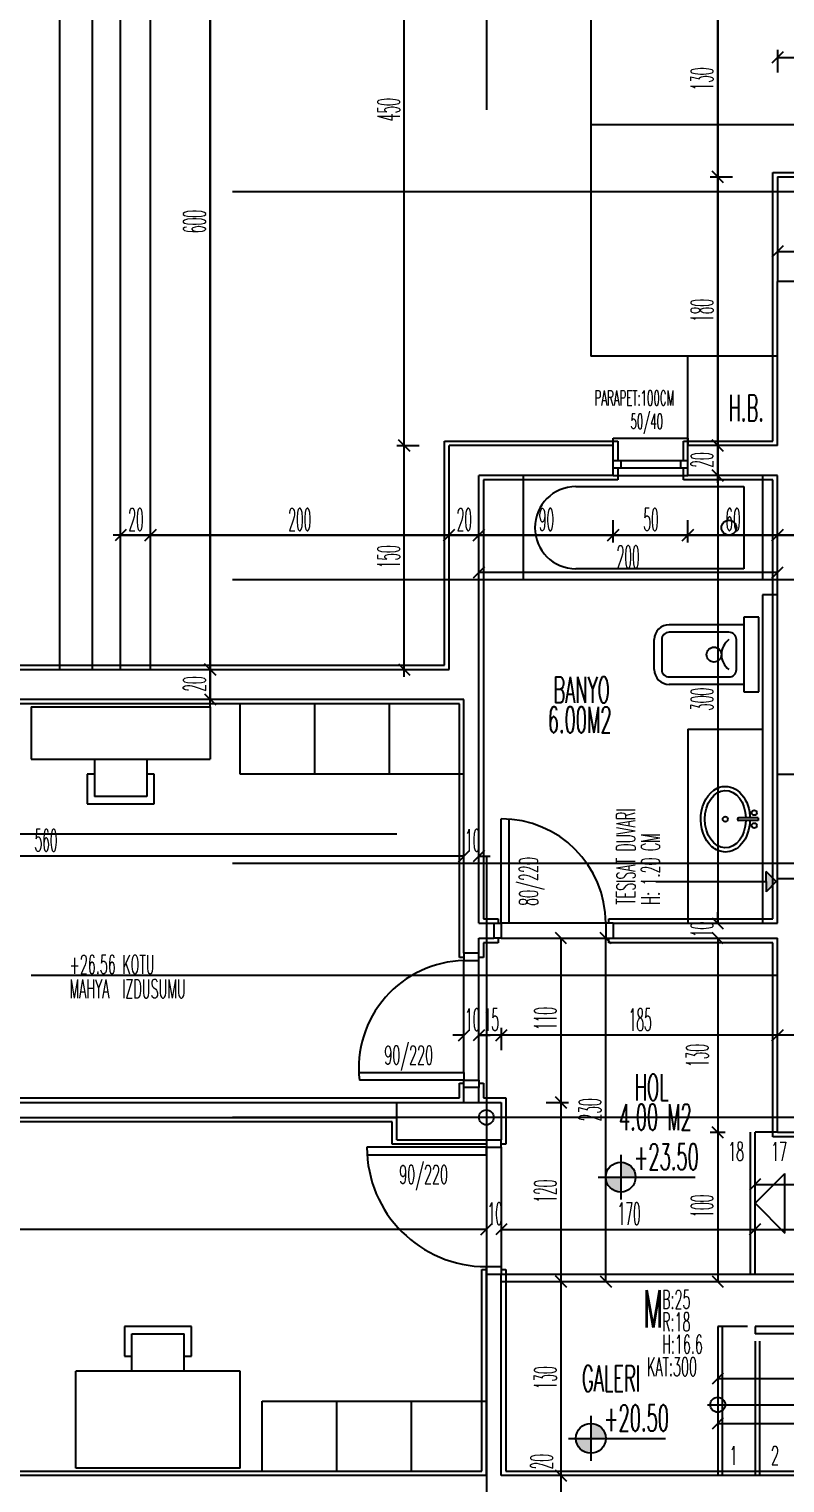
# Model space of a CAD drawing. Extents: x 78 to 306, y -397 to 18.
# Drawn here: x 276.8919 to 276.9931, y -396.6605 to -396.4658 of the extents above; entities that cross this region are included whole.
import ezdxf

# ---------------------------------------------------------------- set-up
doc = ezdxf.new("R2010")
doc.units = 0
doc.header["$LTSCALE"] = 0.5
doc.header["$MEASUREMENT"] = 0
for name, pattern in [('DASHDOT2', [0.5, 0.25, -0.125, 0, -0.125]), ('DASHED', [0.75, 0.5, -0.25]), ('DOT2', [0.125, 0, -0.125])]:
    doc.linetypes.add(name, pattern=pattern)
doc.layers.get('0').update_dxf_attribs({"linetype": 'CONTINUOUS'})
for name, color, linetype in [('AKS', 5, 'DASHDOT2'), ('ASHADE', 7, 'CONTINUOUS'), ('DUVAR', 6, 'CONTINUOUS'), ('IZDUSUM', 2, 'DOT2'), ('KAPI', 1, 'CONTINUOUS'), ('KOLON', 4, 'CONTINUOUS'), ('MERDIVEN', 3, 'CONTINUOUS'), ('OLCU', 31, 'CONTINUOUS'), ('SIVA', 7, 'CONTINUOUS'), ('TARAMA', 8, 'CONTINUOUS'), ('TEFRIS', 11, 'CONTINUOUS')]:
    doc.layers.add(name, color=color, linetype=linetype)
doc.styles.add('ICMEKAN', font='romans.shx', dxfattribs={"width": 0.55, "height": 0.2})
doc.styles.add('OLCU', font='romans.shx', dxfattribs={"width": 0.6, "height": 0.125})
doc.styles.add('OLCUIC', font='ROMANS.SHX', dxfattribs={"width": 0.4, "height": 0.15})

msp = doc.modelspace()

# ---------------------------------------------------------------- hatches: boundary and pattern name
at = {"layer": 'KAPI', "ltscale": 1.4}
msp.add_hatch(color=256, dxfattribs=at).paths.add_polyline_path([(276.99062, -396.58134), (276.99062, -396.57998), (276.99062, -396.57862), (276.99195, -396.57998)])
at = {"layer": 'MERDIVEN'}
h = msp.add_hatch(color=256, dxfattribs=at)
h.paths.add_polyline_path([(276.97114, -396.61756), (276.97114, -396.61956), (276.97314, -396.61956, 0.414214)])
h.paths.add_polyline_path([(276.97114, -396.62156), (276.97114, -396.61956), (276.96914, -396.61956, 0.414214)])
h = msp.add_hatch(color=256, dxfattribs=at)
h.paths.add_polyline_path([(276.96714, -396.65256), (276.96714, -396.65456), (276.96914, -396.65456, 0.414214)])
h.paths.add_polyline_path([(276.96714, -396.65656), (276.96714, -396.65456), (276.96514, -396.65456, 0.414214)])

# ---------------------------------------------------------------- linework, layer by layer
at = {"color": 0, "linetype": 'ByBlock'}
for p, q in [((276.99289, -396.46881), (276.99139, -396.47031)), ((276.98489, -396.48631), (276.98339, -396.48481)), ((276.98339, -396.48481), (276.98489, -396.48631)), ((276.99289, -396.49481), (276.99139, -396.49631)), ((276.94139, -396.52081), (276.94289, -396.52231)), ((276.94289, -396.52231), (276.94139, -396.52081)), ((276.98489, -396.52231), (276.98339, -396.52081)), ((276.98339, -396.52081), (276.98489, -396.52231)), ((276.98489, -396.52631), (276.98339, -396.52481)), ((276.98339, -396.52481), (276.98489, -396.52631)), ((276.90489, -396.53281), (276.90339, -396.53431)), ((276.90889, -396.53281), (276.90739, -396.53431)), ((276.90739, -396.53431), (276.90889, -396.53281)), ((276.94889, -396.53281), (276.94739, -396.53431)), ((276.94739, -396.53431), (276.94889, -396.53281)), ((276.95289, -396.53281), (276.95139, -396.53431)), ((276.95139, -396.53431), (276.95289, -396.53281)), ((276.97089, -396.53281), (276.96939, -396.53431)), ((276.96939, -396.53431), (276.97089, -396.53281)), ((276.98089, -396.53281), (276.97939, -396.53431)), ((276.97939, -396.53431), (276.98089, -396.53281)), ((276.99289, -396.53281), (276.99139, -396.53431)), ((276.99139, -396.53431), (276.99289, -396.53281)), ((276.95289, -396.53781), (276.95139, -396.53931)), ((276.99139, -396.53931), (276.99289, -396.53781)), ((276.91689, -396.55231), (276.91539, -396.55081)), ((276.91539, -396.55081), (276.91689, -396.55231)), ((276.94139, -396.55081), (276.94289, -396.55231)), ((276.91539, -396.55481), (276.91689, -396.55631)), ((276.94939, -396.57731), (276.95089, -396.57581)), ((276.94939, -396.57731), (276.95089, -396.57581)), ((276.95289, -396.57581), (276.95139, -396.57731)), ((276.98339, -396.58481), (276.98489, -396.58631)), ((276.98339, -396.58481), (276.98489, -396.58631)), ((276.96389, -396.58831), (276.96239, -396.58681)), ((276.96989, -396.58831), (276.96839, -396.58681)), ((276.98489, -396.58831), (276.98339, -396.58681)), ((276.98489, -396.58831), (276.98339, -396.58681)), ((276.94939, -396.60131), (276.95089, -396.59981)), ((276.95289, -396.59981), (276.95139, -396.60131)), ((276.95289, -396.59981), (276.95139, -396.60131)), ((276.95439, -396.60131), (276.95589, -396.59981)), ((276.95589, -396.59981), (276.95439, -396.60131)), ((276.99139, -396.60131), (276.99289, -396.59981)), ((276.99289, -396.59981), (276.99139, -396.60131)), ((276.96389, -396.61031), (276.96239, -396.60881)), ((276.96239, -396.60881), (276.96389, -396.61031)), ((276.98489, -396.61431), (276.98339, -396.61281)), ((276.98339, -396.61281), (276.98489, -396.61431)), ((276.98989, -396.61981), (276.98839, -396.62131)), ((276.95239, -396.62731), (276.95389, -396.62581)), ((276.95239, -396.62731), (276.95389, -396.62581)), ((276.95589, -396.62581), (276.95439, -396.62731)), ((276.95589, -396.62581), (276.95439, -396.62731)), ((276.98989, -396.62581), (276.98839, -396.62731)), ((276.98839, -396.62731), (276.98989, -396.62581)), ((276.96389, -396.63431), (276.96239, -396.63281)), ((276.96239, -396.63281), (276.96389, -396.63431)), ((276.96839, -396.63281), (276.96989, -396.63431)), ((276.98339, -396.63281), (276.98489, -396.63431)), ((276.98489, -396.64581), (276.98339, -396.64731)), ((276.98489, -396.65181), (276.98339, -396.65331)), ((276.96389, -396.66031), (276.96239, -396.65881)), ((276.96239, -396.65881), (276.96389, -396.66031))]:
    msp.add_line(p, q, dxfattribs=at)
at = {"layer": 'AKS'}
for p, q in [((276.95314, -396.35156), (276.95314, -396.83956)), ((277.04414, -396.48756), (276.75214, -396.48756)), ((277.04414, -396.53956), (276.74814, -396.53956)), ((277.04414, -396.57756), (276.74814, -396.57756)), ((277.04414, -396.61156), (276.74814, -396.61156))]:
    msp.add_line(p, q, dxfattribs=at)
at = {"layer": 'ASHADE'}
msp.add_circle((276.95314, -396.61156), 0.001, dxfattribs=at)
at = {"layer": 'DUVAR'}
for p, q in [((276.90414, -396.55156), (276.90414, -396.41956)), ((276.90814, -396.55156), (276.90814, -396.43156)), ((276.99214, -396.52156), (276.99214, -396.49956)), ((276.94814, -396.55156), (276.94814, -396.52156)), ((276.97014, -396.52156), (276.94814, -396.52156)), ((276.97014, -396.52556), (276.97014, -396.52156)), ((276.99214, -396.52156), (276.98014, -396.52156)), ((276.98014, -396.52556), (276.98014, -396.52156)), ((276.95214, -396.55156), (276.95214, -396.52556)), ((276.97014, -396.52556), (276.95214, -396.52556)), ((276.99214, -396.52556), (276.98014, -396.52556)), ((276.99214, -396.56556), (276.99214, -396.52556)), ((276.83414, -396.55156), (276.94814, -396.55156)), ((276.95214, -396.58556), (276.95214, -396.55156)), ((276.95014, -396.55556), (276.83814, -396.55556)), ((276.95014, -396.58956), (276.95014, -396.55556)), ((276.99214, -396.58556), (276.99214, -396.57956)), ((276.95214, -396.58556), (276.95414, -396.58556)), ((276.95414, -396.58556), (276.95414, -396.58756)), ((276.97014, -396.58556), (276.99214, -396.58556)), ((276.97014, -396.58556), (276.97014, -396.58756)), ((276.95214, -396.58756), (276.95414, -396.58756)), ((276.95214, -396.58956), (276.95214, -396.58756)), ((276.97014, -396.58756), (276.99214, -396.58756)), ((276.99214, -396.61356), (276.99214, -396.58756)), ((276.95214, -396.58956), (276.95014, -396.58956)), ((276.95014, -396.60956), (276.95014, -396.60756)), ((276.95214, -396.60756), (276.95014, -396.60756)), ((276.95214, -396.60956), (276.95214, -396.60756)), ((276.83814, -396.60956), (276.94114, -396.60956)), ((276.83814, -396.61156), (276.94114, -396.61156)), ((276.99214, -396.61356), (277.03214, -396.61356)), ((276.95314, -396.63256), (276.95514, -396.63256)), ((276.95314, -396.65956), (276.95314, -396.63256)), ((276.95514, -396.65956), (276.95514, -396.63256)), ((276.95314, -396.65956), (276.82414, -396.65956)), ((277.03214, -396.65956), (276.95514, -396.65956))]:
    msp.add_line(p, q, dxfattribs=at)
at = {"layer": 'IZDUSUM', "ltscale": 0.6}
for p, q in [((276.96714, -396.45756), (276.96714, -396.50956)), ((276.96714, -396.47856), (276.99614, -396.47856)), ((276.98014, -396.50956), (276.96714, -396.50956)), ((276.99214, -396.59256), (276.83014, -396.59256)), ((276.98854, -396.63256), (276.98854, -396.61356)), ((276.98474, -396.63956), (276.98474, -396.65956)), ((276.98974, -396.64156), (276.98974, -396.65956))]:
    msp.add_line(p, q, dxfattribs=at)
at = {"layer": 'KAPI'}
for p, q in [((276.97014, -396.52156), (276.97014, -396.52056)), ((276.97014, -396.52056), (276.98014, -396.52056)), ((276.98014, -396.52056), (276.98014, -396.52156)), ((276.97014, -396.52356), (276.98014, -396.52356)), ((276.97114, -396.52356), (276.97114, -396.52456)), ((276.97914, -396.52356), (276.97914, -396.52456)), ((276.97014, -396.52456), (276.98014, -396.52456)), ((276.97014, -396.52556), (276.98014, -396.52556)), ((276.95514, -396.58556), (276.95514, -396.57156)), ((276.95614, -396.5716), (276.95614, -396.58556)), ((276.95414, -396.58556), (276.95514, -396.58556)), ((276.95614, -396.58556), (276.95514, -396.58556)), ((276.95514, -396.58556), (276.95514, -396.58756)), ((276.96914, -396.58556), (276.95614, -396.58556)), ((276.97014, -396.58556), (276.96914, -396.58556)), ((276.96914, -396.58556), (276.96914, -396.58756)), ((276.95514, -396.58756), (276.95414, -396.58756)), ((276.95514, -396.58756), (276.96914, -396.58756)), ((276.96914, -396.58756), (276.97014, -396.58756)), ((276.95014, -396.58956), (276.95014, -396.59056)), ((276.95214, -396.59056), (276.95214, -396.58956)), ((276.95014, -396.59056), (276.95214, -396.59056)), ((276.95214, -396.60656), (276.95214, -396.59056)), ((276.93614, -396.60556), (276.95014, -396.60556)), ((276.95014, -396.60556), (276.95014, -396.60656)), ((276.95014, -396.60656), (276.93614, -396.60656)), ((276.95014, -396.60656), (276.95214, -396.60656)), ((276.95014, -396.60756), (276.95014, -396.60656)), ((276.95214, -396.60656), (276.95214, -396.60756)), ((276.95314, -396.61556), (276.93714, -396.61556)), ((276.95314, -396.61456), (276.95314, -396.61556)), ((276.95314, -396.61656), (276.95314, -396.61556)), ((276.95314, -396.61556), (276.95514, -396.61556)), ((276.95514, -396.61556), (276.95514, -396.61456)), ((276.95514, -396.61556), (276.95514, -396.63156)), ((276.93714, -396.61656), (276.95314, -396.61656)), ((276.95314, -396.63156), (276.95514, -396.63156)), ((276.95314, -396.63256), (276.95314, -396.63156)), ((276.95514, -396.63156), (276.95514, -396.63256)), ((276.98414, -396.63956), (276.98414, -396.65956)), ((276.98814, -396.63956), (276.98414, -396.63956)), ((277.01214, -396.63956), (276.98914, -396.63956)), ((276.98914, -396.63956), (276.98914, -396.64056)), ((277.01314, -396.64056), (276.98914, -396.64056)), ((276.98914, -396.64156), (276.98914, -396.65956)), ((276.98278, -396.65006), (277.01464, -396.65006))]:
    msp.add_line(p, q, dxfattribs=at)
at = {"layer": 'KAPI', "linetype": 'DASHED', "ltscale": 0.4}
msp.add_line((276.84114, -396.57356), (277.26014, -396.57356), dxfattribs=at)
at = {"layer": 'KAPI', "ltscale": 1.4}
for p, q in [((276.99062, -396.57998), (276.99062, -396.57862)), ((276.99195, -396.57998), (276.99062, -396.57862)), ((276.97583, -396.57998), (276.99062, -396.57998)), ((276.99062, -396.57998), (276.99062, -396.58134)), ((276.99195, -396.57998), (276.99062, -396.58134)), ((276.95014, -396.60556), (276.95014, -396.59056)), ((276.95314, -396.61656), (276.95314, -396.63156))]:
    msp.add_line(p, q, dxfattribs=at)
at = {"layer": 'KAPI'}
msp.add_circle((276.98414, -396.65006), 0.001, dxfattribs=at)
for centre, radius, start, end in [((276.95514, -396.58556), 0.014, 0, 90), ((276.95045, -396.60496), 0.0144, 91.2336, 186.3946), ((276.95314, -396.61556), 0.016, 180, 270)]:
    msp.add_arc(centre, radius, start, end, dxfattribs=at)
at = {"layer": 'KOLON'}
for p, q in [((276.99214, -396.48556), (276.99714, -396.48556)), ((276.99214, -396.48556), (276.99214, -396.49956)), ((276.99714, -396.49956), (276.99214, -396.49956)), ((276.99214, -396.57956), (276.99214, -396.56556)), ((276.99214, -396.56556), (276.99714, -396.56556)), ((276.99214, -396.57956), (277.00314, -396.57956)), ((276.94114, -396.61456), (276.94114, -396.60956)), ((276.94114, -396.60956), (276.95514, -396.60956)), ((276.95514, -396.60956), (276.95514, -396.61456)), ((276.94114, -396.61456), (276.95514, -396.61456))]:
    msp.add_line(p, q, dxfattribs=at)
at = {"layer": 'MERDIVEN', "linetype": 'ByBlock'}
for p in [(276.98014, -396.52156), (276.99214, -396.50956)]:
    msp.add_line(p, (276.98014, -396.50956), dxfattribs=at)
at = {"layer": 'MERDIVEN', "ltscale": 1.4}
for p, q in [((276.99214, -396.54156), (276.99014, -396.54156)), ((276.99014, -396.54156), (276.99014, -396.58556))]:
    msp.add_line(p, q, dxfattribs=at)
at = {"layer": 'MERDIVEN'}
for p, q in [((276.99214, -396.61356), (276.98914, -396.61356)), ((276.98914, -396.63256), (276.98914, -396.61356)), ((276.97114, -396.61656), (276.97114, -396.62256)), ((276.97114, -396.61656), (276.97114, -396.62256)), ((276.96814, -396.61956), (276.98114, -396.61956)), ((276.98914, -396.62306), (276.99314, -396.61906)), ((276.99314, -396.62706), (276.99314, -396.61906)), ((276.98914, -396.62306), (276.99314, -396.62706)), ((276.95514, -396.63256), (277.01314, -396.63256)), ((276.95514, -396.63356), (277.01214, -396.63356)), ((276.96714, -396.65156), (276.96714, -396.65756)), ((276.96714, -396.65156), (276.96714, -396.65756)), ((276.96414, -396.65456), (276.97714, -396.65456)), ((276.96414, -396.65456), (276.97714, -396.65456))]:
    msp.add_line(p, q, dxfattribs=at)
for centre in [(276.97114, -396.61956), (276.97114, -396.61956), (276.96714, -396.65456), (276.96714, -396.65456)]:
    msp.add_circle(centre, 0.002, dxfattribs=at)
at = {"layer": 'OLCU', "ltscale": 1.4}
for p, q in [((276.91614, -396.55656), (276.91614, -396.41656)), ((276.94214, -396.55256), (276.94214, -396.42656)), ((276.98414, -396.52656), (276.98414, -396.42656)), ((276.91614, -396.43156), (276.91614, -396.55156)), ((276.94214, -396.52156), (276.94214, -396.43156)), ((276.98414, -396.45956), (276.98414, -396.48556)), ((276.99214, -396.46856), (276.99214, -396.47156)), ((276.99214, -396.46956), (277.01514, -396.46956)), ((276.98314, -396.48556), (276.98614, -396.48556)), ((276.98414, -396.48556), (276.98414, -396.52156)), ((276.99214, -396.49556), (276.99714, -396.49556)), ((276.94114, -396.52156), (276.94414, -396.52156)), ((276.94214, -396.55156), (276.94214, -396.52156)), ((276.98414, -396.52156), (276.98414, -396.52556)), ((276.98414, -396.52556), (276.98414, -396.58556)), ((276.97014, -396.53456), (276.97014, -396.53156)), ((276.98014, -396.53456), (276.98014, -396.53156)), ((276.99714, -396.53356), (276.90314, -396.53356)), ((276.90414, -396.53356), (276.90814, -396.53356)), ((276.90814, -396.53356), (276.94814, -396.53356)), ((276.94814, -396.53356), (276.95214, -396.53356)), ((276.95214, -396.53356), (276.97014, -396.53356)), ((276.97014, -396.53356), (276.98014, -396.53356)), ((276.98014, -396.53356), (276.99214, -396.53356)), ((276.99214, -396.53356), (276.99614, -396.53356)), ((276.99214, -396.53856), (276.95214, -396.53856)), ((276.91614, -396.55156), (276.91614, -396.55556)), ((276.95014, -396.57656), (276.83814, -396.57656)), ((276.95014, -396.57656), (276.94864, -396.57656)), ((276.95214, -396.57656), (276.95364, -396.57656)), ((276.98414, -396.58556), (276.98414, -396.58406)), ((276.96314, -396.58756), (276.96314, -396.60956)), ((276.96914, -396.63356), (276.96914, -396.58756)), ((276.98414, -396.58756), (276.98414, -396.61356)), ((276.98414, -396.58756), (276.98414, -396.58906)), ((276.95514, -396.59956), (276.95514, -396.60256)), ((276.95014, -396.60056), (276.94864, -396.60056)), ((276.95214, -396.60056), (276.95364, -396.60056)), ((276.95514, -396.60056), (276.95214, -396.60056)), ((276.99214, -396.60056), (276.95514, -396.60056)), ((276.99714, -396.60056), (276.99214, -396.60056)), ((276.96114, -396.60956), (276.96414, -396.60956)), ((276.96314, -396.60956), (276.96314, -396.63356)), ((276.98314, -396.61356), (276.98514, -396.61356)), ((276.98414, -396.61356), (276.98414, -396.63356)), ((276.98914, -396.62056), (277.03214, -396.62056)), ((276.95314, -396.62656), (276.82414, -396.62656)), ((276.95314, -396.62656), (276.95164, -396.62656)), ((276.95514, -396.62656), (276.98914, -396.62656)), ((276.95514, -396.62656), (276.95664, -396.62656)), ((276.98914, -396.62656), (277.00914, -396.62656)), ((276.96314, -396.63356), (276.96314, -396.65956)), ((276.98414, -396.64656), (277.00914, -396.64656)), ((276.98414, -396.65256), (277.03214, -396.65256)), ((276.96314, -396.65956), (276.96314, -396.66356))]:
    msp.add_line(p, q, dxfattribs=at)
at = {"layer": 'SIVA', "ltscale": 1.4}
for p, q in [((276.99154, -396.49956), (276.99154, -396.48496)), ((276.99154, -396.48496), (276.99714, -396.48496)), ((276.99154, -396.52096), (276.99154, -396.49956)), ((276.94754, -396.55096), (276.94754, -396.52096)), ((276.94754, -396.52096), (276.97074, -396.52096)), ((276.97074, -396.52096), (276.97074, -396.52356)), ((276.97954, -396.52356), (276.97954, -396.52096)), ((276.97954, -396.52096), (276.99154, -396.52096)), ((276.97074, -396.52616), (276.95274, -396.52616)), ((276.95274, -396.52616), (276.95274, -396.55156)), ((276.97074, -396.52456), (276.97074, -396.52616)), ((276.97954, -396.52616), (276.97954, -396.52456)), ((276.99154, -396.52616), (276.97954, -396.52616)), ((276.99154, -396.56556), (276.99154, -396.52616)), ((276.83354, -396.55096), (276.94754, -396.55096)), ((276.95274, -396.55156), (276.95274, -396.58496)), ((276.94954, -396.55616), (276.83874, -396.55616)), ((276.94954, -396.59016), (276.94954, -396.55616)), ((276.99154, -396.57956), (276.99154, -396.56556)), ((276.99154, -396.58496), (276.99154, -396.57956)), ((276.95274, -396.58496), (276.95474, -396.58496)), ((276.95474, -396.58496), (276.95474, -396.58556)), ((276.96954, -396.58556), (276.96954, -396.58496)), ((276.96954, -396.58496), (276.99154, -396.58496)), ((276.95474, -396.58816), (276.95274, -396.58816)), ((276.95274, -396.58816), (276.95274, -396.59016)), ((276.95474, -396.58756), (276.95474, -396.58816)), ((276.96954, -396.58816), (276.96954, -396.58756)), ((276.99154, -396.58816), (276.96954, -396.58816)), ((276.99154, -396.61416), (276.99154, -396.58816)), ((276.95014, -396.59016), (276.94954, -396.59016)), ((276.95274, -396.59016), (276.95214, -396.59016)), ((276.94954, -396.60896), (276.94954, -396.60696)), ((276.94954, -396.60696), (276.95014, -396.60696)), ((276.95214, -396.60696), (276.95274, -396.60696)), ((276.95274, -396.60696), (276.95274, -396.60896)), ((276.83874, -396.60896), (276.94114, -396.60896)), ((276.94114, -396.60896), (276.94954, -396.60896)), ((276.95274, -396.60896), (276.95574, -396.60896)), ((276.95574, -396.60896), (276.95574, -396.61516)), ((276.94054, -396.61216), (276.83874, -396.61216)), ((276.94054, -396.61516), (276.94054, -396.61216)), ((276.95314, -396.61516), (276.94054, -396.61516)), ((276.95574, -396.61516), (276.95514, -396.61516)), ((277.03154, -396.61416), (276.99154, -396.61416)), ((276.95254, -396.65896), (276.95254, -396.63196)), ((276.95254, -396.63196), (276.95314, -396.63196)), ((276.95514, -396.63196), (276.95574, -396.63196)), ((276.95574, -396.63196), (276.95574, -396.65896)), ((276.82474, -396.65896), (276.95254, -396.65896)), ((276.95574, -396.65896), (277.03154, -396.65896))]:
    msp.add_line(p, q, dxfattribs=at)
at = {"layer": 'TARAMA', "ltscale": 1.4}
for p, q in [((276.89598, -396.55156), (276.89598, -396.42456)), ((276.90036, -396.55156), (276.90036, -396.42456))]:
    msp.add_line(p, q, dxfattribs=at)
at = {"layer": 'TEFRIS'}
for p, q in [((276.95814, -396.53956), (276.95814, -396.52556)), ((276.99014, -396.52556), (276.99014, -396.53956)), ((276.96514, -396.52706), (276.98764, -396.52706)), ((276.98764, -396.52706), (276.98764, -396.53806)), ((276.99214, -396.53956), (276.95214, -396.53956)), ((276.98764, -396.53806), (276.96514, -396.53806)), ((276.98764, -396.54556), (276.97764, -396.54556)), ((276.98764, -396.54456), (276.98764, -396.55456)), ((276.98964, -396.54456), (276.98764, -396.54456)), ((276.98964, -396.55456), (276.98964, -396.54456)), ((276.97564, -396.55156), (276.97564, -396.54756)), ((276.97664, -396.54756), (276.97664, -396.55156)), ((276.98564, -396.54656), (276.97764, -396.54656)), ((276.98664, -396.55156), (276.98664, -396.54756)), ((276.97764, -396.55256), (276.98564, -396.55256)), ((276.98764, -396.55356), (276.97764, -396.55356)), ((276.98764, -396.55456), (276.98964, -396.55456)), ((276.89214, -396.55656), (276.89214, -396.56356)), ((276.89214, -396.55656), (276.91614, -396.55656)), ((276.91614, -396.55656), (276.91614, -396.56356)), ((276.92011, -396.55603), (276.92011, -396.56553)), ((276.93011, -396.55603), (276.93011, -396.56553)), ((276.94011, -396.55603), (276.94011, -396.56553)), ((276.98014, -396.55956), (276.98014, -396.58556)), ((276.98014, -396.55956), (276.99014, -396.55956)), ((276.89214, -396.56356), (276.91614, -396.56356)), ((276.90064, -396.56356), (276.90064, -396.56856)), ((276.90764, -396.56356), (276.90764, -396.56856)), ((276.89964, -396.56556), (276.89964, -396.56956)), ((276.90064, -396.56556), (276.89964, -396.56556)), ((276.90864, -396.56556), (276.90764, -396.56556)), ((276.90864, -396.56956), (276.90864, -396.56556)), ((276.92011, -396.56553), (276.95011, -396.56553)), ((276.90764, -396.56856), (276.90064, -396.56856)), ((276.89964, -396.56956), (276.90864, -396.56956)), ((276.98957, -396.57144), (276.98696, -396.57144)), ((276.98957, -396.57178), (276.98696, -396.57178)), ((276.98957, -396.57144), (276.98957, -396.57178)), ((276.91364, -396.63956), (276.90464, -396.63956)), ((276.90464, -396.63956), (276.90464, -396.64356)), ((276.90564, -396.64556), (276.90564, -396.64056)), ((276.90564, -396.64056), (276.91264, -396.64056)), ((276.91264, -396.64556), (276.91264, -396.64056)), ((276.91364, -396.64356), (276.91364, -396.63956)), ((276.90464, -396.64356), (276.90564, -396.64356)), ((276.91264, -396.64356), (276.91364, -396.64356)), ((276.89814, -396.65856), (276.89814, -396.64556)), ((276.92014, -396.64556), (276.89814, -396.64556)), ((276.92014, -396.65856), (276.92014, -396.64556)), ((276.92311, -396.65909), (276.92311, -396.64959)), ((276.92311, -396.64959), (276.95311, -396.64959)), ((276.93311, -396.65909), (276.93311, -396.64959)), ((276.94311, -396.65909), (276.94311, -396.64959)), ((276.92014, -396.65856), (276.89814, -396.65856))]:
    msp.add_line(p, q, dxfattribs=at)
for centre, radius in [((276.98564, -396.53256), 0.001), ((276.98364, -396.54956), 0.001), ((276.98903, -396.57075), 0.000345), ((276.98515, -396.57161), 0.000345), ((276.98903, -396.57247), 0.000345)]:
    msp.add_circle(centre, radius, dxfattribs=at)
for centre, radius, start, end in [((276.96514, -396.53256), 0.0055, 90, 270), ((276.97764, -396.54756), 0.002, 90, 180), ((276.97764, -396.54756), 0.001, 90, 180), ((276.98714, -396.54956), 0.0025, 126.8699, 233.1301), ((276.98564, -396.54756), 0.001, 0, 90), ((276.97764, -396.55156), 0.002, 180, 270), ((276.97764, -396.55156), 0.001, 180, 270), ((276.98564, -396.55156), 0.001, 270, 0), ((276.98696, -396.57161), 0.000173, 90, 270)]:
    msp.add_arc(centre, radius, start, end, dxfattribs=at)
at = {"layer": 'TEFRIS', "extrusion": (0, 0, -1)}
msp.add_ellipse((276.98517, -396.57161), major_axis=(0, 0.00385), ratio=0.714286, start_param=1.615669, end_param=7.809109, dxfattribs=at)
at = {"layer": 'TEFRIS'}
msp.add_open_spline([(276.98846, -396.57178), (276.98842, -396.57297), (276.98803, -396.57413), (276.98677, -396.5756), (276.98598, -396.57601), (276.98517, -396.57601), (276.98452, -396.57601), (276.98388, -396.57575), (276.98231, -396.57439), (276.98176, -396.57272), (276.98202, -396.56954), (276.98283, -396.56805), (276.98495, -396.56704), (276.98603, -396.56718), (276.98764, -396.56843), (276.98819, -396.56947), (276.98843, -396.57089), (276.98846, -396.57116), (276.98846, -396.57144)], degree=3, knots=[4.753338, 4.753338, 4.753338, 4.753338, 5.591605, 5.591605, 6.283185, 6.283185, 6.283185, 6.835452, 6.835452, 7.966271, 7.966271, 9.09709, 9.09709, 9.929095, 9.929095, 10.761101, 10.761101, 10.954992, 10.954992, 10.954992, 10.954992], dxfattribs=at)

# ---------------------------------------------------------------- texts
at = {"layer": 'KAPI', "linetype": 'Continuous', "style": 'ICMEKAN', "width": 0.5}
for s, p in [('PARAPET:100CM', (276.96764, -396.51618)), ('50/40', (276.97245, -396.51932))]:
    msp.add_text(s, height=0.002, dxfattribs=at).set_placement(p)
at = {"layer": 'KAPI', "style": 'OLCU', "width": 0.5}
for s, rotation, p in [('TESISAT DUVARI', 90, (276.9731, -396.58307)), ('H: 1.20 CM', 90, (276.97638, -396.58307)), ('80/220', 90, (276.96005, -396.58323)), ('+26.56 KOTU', 0, (276.89728, -396.59231)), ('MAHYA  IZDUSUMU', 0, (276.89728, -396.59558)), ('90/220', 0, (276.93947, -396.60446)), ('18', 360, (276.98553, -396.61736)), ('17', 360, (276.99128, -396.61736)), ('90/220', 0, (276.94147, -396.62046)), ('B:25', 360, (276.97669, -396.63721)), ('R:18', 360, (276.97669, -396.64021)), ('H:16.6', 360, (276.97669, -396.64321)), ('KAT:300', 360, (276.97466, -396.64621)), ('1', 360, (276.98572, -396.65812)), ('2', 360, (276.99128, -396.65812))]:
    msp.add_text(s, height=0.0025, rotation=rotation, dxfattribs=at).set_placement(p)
at = {"layer": 'MERDIVEN', "linetype": 'ByBlock', "style": 'OLCU', "width": 0.5}
for s, p in [('H.B.', (276.98559, -396.51828)), ('BANYO', (276.96212, -396.55604)), ('6.00M2', (276.96137, -396.56004)), ('HOL', (276.97301, -396.60928)), ('4.00 M2', (276.97091, -396.61328)), ('GALERI', (276.96595, -396.64828))]:
    msp.add_text(s, height=0.0035, dxfattribs=at).set_placement(p)
at = {"layer": 'MERDIVEN', "style": 'OLCU', "width": 0.5}
for s, height, p in [('+23.50', 0.0035, (276.9729, -396.61859)), ('M', 0.005, (276.97419, -396.63973)), ('+20.50', 0.0035, (276.9689, -396.65359))]:
    msp.add_text(s, height=height, dxfattribs=at).set_placement(p)
at = {"layer": 'OLCU', "style": 'OLCUIC', "width": 0.4}
for s, p in [('130', (276.98354, -396.47399)), ('450', (276.94154, -396.4781)), ('600', (276.91554, -396.4931)), ('180', (276.98354, -396.50499)), ('20', (276.98354, -396.52453)), ('150', (276.94154, -396.53799)), ('20', (276.91554, -396.55453)), ('300', (276.98354, -396.5571)), ('10', (276.98354, -396.58742)), ('110', (276.96254, -396.59987)), ('130', (276.98291, -396.60483)), ('230', (276.96854, -396.6121)), ('120', (276.96254, -396.62299)), ('100', (276.98354, -396.62499)), ('130', (276.96254, -396.64799)), ('20', (276.96206, -396.65873))]:
    msp.add_text(s, height=0.003, rotation=90, dxfattribs=at).set_placement(p)
for s, p in [('20', (276.90517, -396.53296)), ('200', (276.9266, -396.53296)), ('20', (276.94917, -396.53296)), ('90', (276.96017, -396.53296)), ('50', (276.97417, -396.53296)), ('60', (276.98517, -396.53296)), ('200', (276.9706, -396.53796)), ('560', (276.8926, -396.57596)), ('10', (276.95029, -396.57596)), ('10', (276.95029, -396.59996)), ('15', (276.95279, -396.59996)), ('185', (276.97222, -396.59996)), ('10', (276.95329, -396.62596)), ('170', (276.97072, -396.62596))]:
    msp.add_text(s, height=0.003, dxfattribs=at).set_placement(p)

doc.saveas('drawing.dxf')
